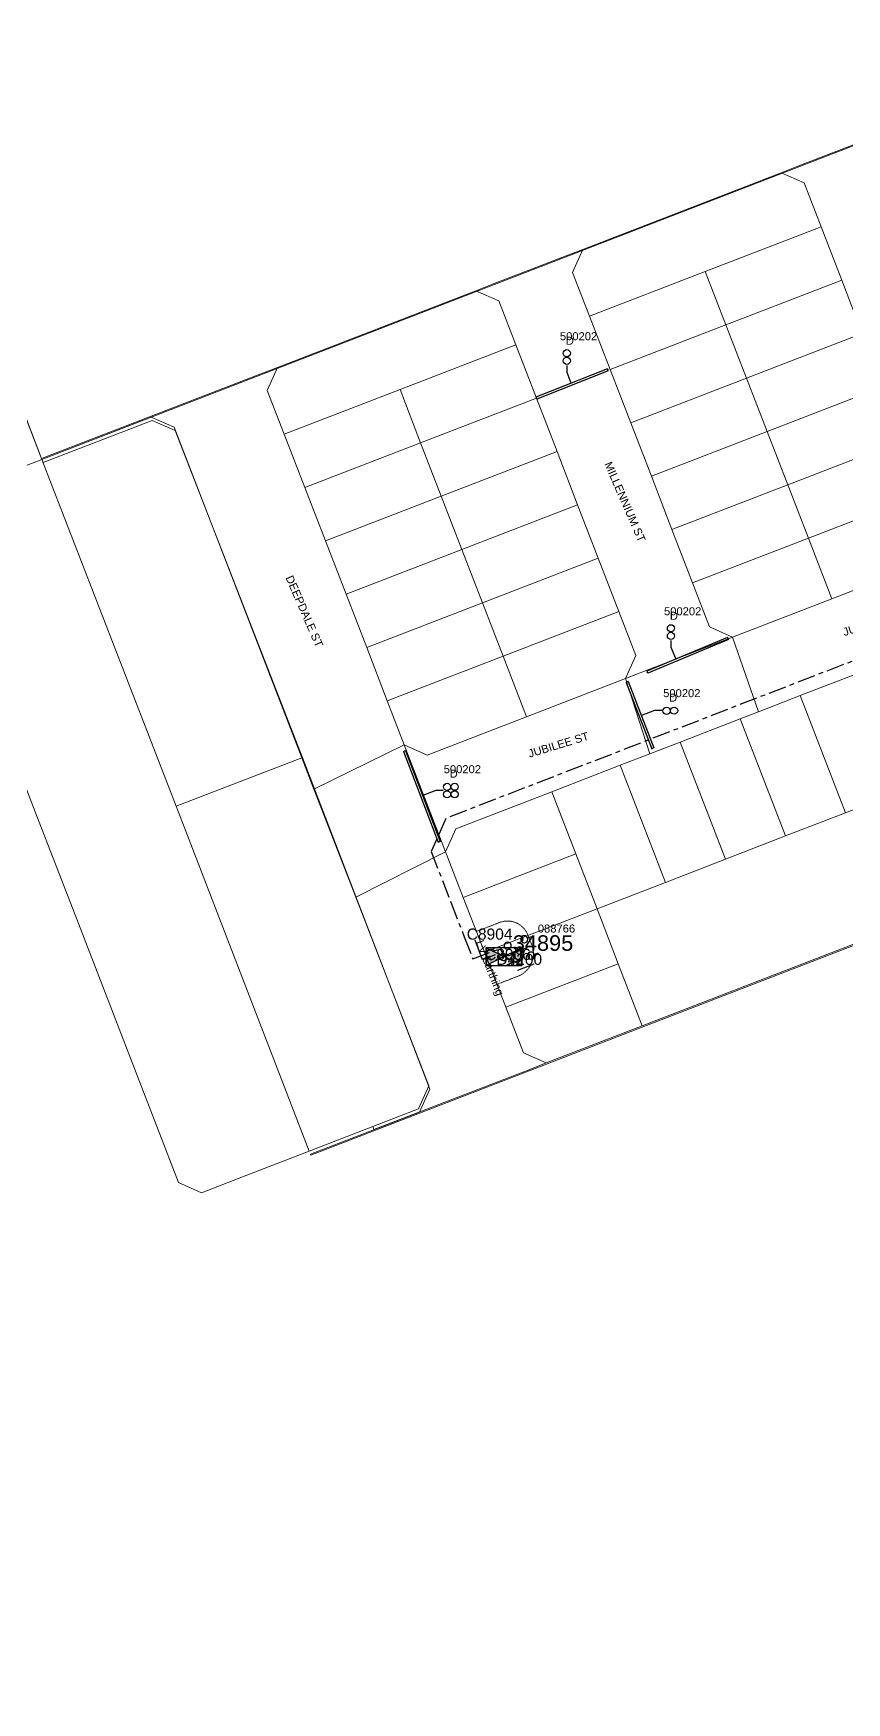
# Model space of a CAD drawing. Header units: metres. Extents: x 0 to 311631, y 0 to 6270612.
# Drawn here: x 310822.9 to 311006, y 6269730.5 to 6270106.1 of the extents above; entities that cross this region are included whole.
import ezdxf
from ezdxf import colors
from ezdxf.entities.mleader import LeaderData, LeaderLine
from ezdxf.enums import TextEntityAlignment as Align
from ezdxf.math import Vec2, Vec3

# ---------------------------------------------------------------- set-up
doc = ezdxf.new("R2010")
doc.units = ezdxf.units.M
for name, pattern in [('Cable Exist UG', [7, 4, -1, 1, -1]), ('DASHED', [19.05, 12.7, -6.35]), ('HIDDEN2', [0.1875, 0.125, -0.0625])]:
    doc.linetypes.add(name, pattern=pattern)
doc.layers.get('0').update_dxf_attribs({"color": 6})
for name, color, linetype, lineweight in [('Cadastre Developer_SP_NEW', 92, 'Continuous', 15), ('Cadastre Land Parcels_SP_EXT', 118, 'Continuous', 15), ('Cadastre Other Property_SP_EXT', 138, 'DASHED', 15), ('Cadastre Roads_SP_EXT', 218, 'Continuous', 15), ('Mains_HV_EXT', 13, 'Continuous', 25)]:
    doc.layers.add(name, color=color, linetype=linetype, lineweight=lineweight)
for name, color, linetype in [('Duct_SP_EXT', 30, 'Continuous'), ('Equip_HV_EXT', 7, 'Continuous'), ('Notes', 7, 'Continuous'), ('Sub_SP_EXT', 7, 'Continuous')]:
    doc.layers.add(name, color=color, linetype=linetype)
doc.styles.get("Standard").update_dxf_attribs({"font": 'arial.ttf'})
doc.styles.add('SWITCH_LABEL', font='arial.ttf', dxfattribs={"height": 2})
doc.linetypes.add('Cable E UG', pattern='A,5,-0.1,["E",Standard,S=1.5,R=0,X=0,Y=-0.75],-1.45', length=6.55)

# ---------------------------------------------------------------- blocks, each defined once
blk = doc.blocks.new('SUB_PADMOUNT_EXT')
at = {"ltscale": 10}
h = blk.add_hatch(color=256, dxfattribs=at)
h.dxf.hatch_style = 1
h.paths.add_polyline_path([(4, -2), (0, 0), (4, 2)])
h.paths.add_polyline_path([(-4, -2), (-4, 2), (0, 0)])
blk.add_line((4, 2), (-4, -2))
blk.add_lwpolyline([(-4, -2), (4, -2), (4, 2), (-4, 2)], close=True)
at = {"ltscale": 10, "flags": 128}
for points in [[(-4, -2), (-4, 2), (0, 0)], [(4, -2), (0, 0), (4, 2)]]:
    blk.add_lwpolyline(points, close=True, dxfattribs=at)
at = {"flags": 8}
blk.add_attdef('ASSET_NUM', text='', height=2.5, dxfattribs=at).set_placement((0, 5), align=Align.MIDDLE_CENTER)
for tag, flags, p in [('STREET_CODE', 9, (1.5, 0)), ('OPERATING_VOLTAGE', 9, (1.5, -0.4)), ('ORIENTATION', 9, (1.5, -0.6)), ('OWNED_BY', 9, (1.5, -0.8)), ('OPERATED_BY', 9, (1.5, -1)), ('CONSTRUCTED_VOLTAGE', 9, (1.5, -1.4)), ('SECONDARY_VOLTAGE', 9, (1.5, -1.6)), ('STATE', 9, (1.5, -1.8)), ('SUBSTATION_TYPE', 9, (1.5, -2.2)), ('SUBURB', 9, (1.5, -2.8)), ('STREETNAME', 9, (1.5, -3)), ('Z', 1, (1.5, -3.6)), ('NO_PHASES', 9, (1.5, -0.2)), ('MAINTAINED_BY', 9, (1.5, -1.2)), ('PARENT', 9, (1.5, -2)), ('USAGE', 9, (1.5, -2.4)), ('LEGEND', 9, (1.5, -2.6)), ('LOCATION', 9, (1.5, -3.2)), ('NOTES', 9, (1.5, -3.4))]:
    blk.add_attdef(tag, text='', height=0.2, dxfattribs=dict(flags=flags)).set_placement(p, align=Align.MIDDLE_LEFT)
blk = doc.blocks.new('DUCT_EXT')
blk.add_circle((0, 0.8), 0.8)
at = {"flags": 1}
blk.add_attdef('Z', (0, 0), '', height=0.2, dxfattribs=at)
at = {"flags": 9}
for tag, p in [('DUCT_CODE', (0, 0)), ('XSECT_TYPE', (0, -0.2)), ('STATE', (0, -0.6)), ('FB_REFERENCE', (0, -0.4)), ('NOTES', (0, -0.8))]:
    blk.add_attdef(tag, text='', height=0.2, dxfattribs=at).set_placement(p, align=Align.MIDDLE_LEFT)
blk = doc.blocks.new('SWG_HOLEC_SU_EXT')
blk.add_line((1.8, -2), (5.8, -2))
for points in [[(1, 0), (0, 0)], [(6.6, 0), (7.6, 0)]]:
    blk.add_lwpolyline(points)
for points in [[(1.8, -0.8, 1), (1.8, 0.8, 1)], [(5.8, -0.8, 1), (5.8, 0.8, 1)]]:
    blk.add_lwpolyline(points, format="xyb", close=True)
at = {"style": 'SWITCH_LABEL', "flags": 8}
blk.add_attdef('ASSET_NUM', text='', height=2.5, rotation=179.9544, dxfattribs=at).set_placement((-2.4, 0), align=Align.MIDDLE_LEFT)
at = {"flags": 1}
blk.add_attdef('Z', (0, 0), '', height=0.2, dxfattribs=at)
at = {"flags": 9}
for tag, p in [('ACTUAL_STATUS', (0, -0.4)), ('CONSTRUCTED_VOLTAGE', (0, -0.6)), ('OPERATING_VOLTAGE', (0, -1)), ('ORIENTATION', (0, -1.2)), ('OWNED_BY', (0, -1.4)), ('STATE', (0, -1.8)), ('SWITCH_TYPE', (0, -2)), ('STREETNAME', (0, -2.6)), ('SUBURB', (0, -2.8)), ('NO_PHASES', (0, -0.8)), ('PARENT', (0, -1.6)), ('USAGE', (0, -2.2)), ('LOCATION', (0, -2.4)), ('NOTES', (0, -3))]:
    blk.add_attdef(tag, text='', height=0.2, dxfattribs=at).set_placement(p, align=Align.MIDDLE_LEFT)
at = {"style": 'SWITCH_LABEL', "flags": 9}
blk.add_attdef('STREET_CODE', text='', height=0.2, dxfattribs=at).set_placement((0, -0.2), align=Align.MIDDLE_LEFT)

msp = doc.modelspace()

# ---------------------------------------------------------------- linework, layer by layer
at = {"layer": 'Cadastre Developer_SP_NEW', "linetype": 'Continuous'}
for points in [[(310824.859, 6270010.227), (311063.777, 6270102.53), (311034.138, 6270179.239), (311023.126, 6270207.74), (311003.274, 6270259.121), (310764.382, 6270166.814), (310791.809, 6270095.77), (310824.859, 6270010.227)], [(311094.035, 6270024.247), (311065.064, 6270099.2), (311060.447, 6270101.243), (310824.859, 6270010.227), (310825.133, 6270009.507), (310849.703, 6270019.004), (310854.872, 6270016.717), (310883.578, 6269942.956), (310912.155, 6269868.528), (310909.868, 6269863.359), (310885.313, 6269853.874), (310885.396, 6269853.658), (311124.288, 6269945.944), (311094.035, 6270024.247)]]:
    msp.add_lwpolyline(points, close=True, dxfattribs=at)
at = {"layer": 'Cadastre Land Parcels_SP_EXT', "linetype": 'Continuous'}
for points in [[(310874.143, 6270029.482), (310877.871, 6270030.923), (310922.559, 6270048.188), (310926.287, 6270049.628), (310942.876, 6270056.037), (310946.603, 6270057.477), (310991.268, 6270074.733), (310994.996, 6270076.173), (311011.585, 6270082.582), (311015.312, 6270084.022), (311059.977, 6270101.277), (311063.705, 6270102.717), (311034.138, 6270179.239), (311023.126, 6270207.741), (311003.274, 6270259.121), (310764.382, 6270166.814), (310769.761, 6270152.88), (310815.377, 6270034.769), (310824.787, 6270010.414), (310874.143, 6270029.482)], [(310974.196, 6270052.501), (311000.252, 6270062.566), (310996.435, 6270072.444), (310991.268, 6270074.733), (310946.603, 6270057.477), (310944.317, 6270052.308), (310948.134, 6270042.431), (310974.196, 6270052.501)], [(311004.891, 6270050.564), (311000.252, 6270062.566), (310974.196, 6270052.501), (310978.835, 6270040.497), (311004.891, 6270050.564)], [(310978.835, 6270040.497), (310974.196, 6270052.501), (310948.134, 6270042.431), (310952.773, 6270030.428), (310978.835, 6270040.497)], [(310905.473, 6270025.949), (310931.541, 6270036.02), (310927.725, 6270045.898), (310922.559, 6270048.188), (310877.871, 6270030.923), (310875.587, 6270025.756), (310879.405, 6270015.878), (310905.473, 6270025.949)], [(311009.529, 6270038.561), (311004.891, 6270050.564), (310978.835, 6270040.497), (310983.473, 6270028.495), (311009.529, 6270038.561)], [(310983.473, 6270028.495), (310978.835, 6270040.497), (310952.773, 6270030.428), (310957.412, 6270018.426), (310983.473, 6270028.495)], [(311014.168, 6270026.558), (311009.529, 6270038.561), (310983.473, 6270028.495), (310988.112, 6270016.492), (311014.168, 6270026.558)], [(310936.178, 6270024.017), (310931.541, 6270036.02), (310905.473, 6270025.949), (310910.111, 6270013.946), (310936.178, 6270024.017)], [(310910.111, 6270013.946), (310905.473, 6270025.949), (310879.405, 6270015.878), (310884.044, 6270003.875), (310910.111, 6270013.946)], [(310988.112, 6270016.492), (310983.473, 6270028.495), (310957.412, 6270018.426), (310962.051, 6270006.423), (310988.112, 6270016.492)], [(311018.806, 6270014.555), (311014.168, 6270026.558), (310988.112, 6270016.492), (310992.749, 6270004.49), (311018.806, 6270014.555)], [(310940.814, 6270012.014), (310936.178, 6270024.017), (310910.111, 6270013.946), (310914.749, 6270001.943), (310940.814, 6270012.014)], [(310883.38, 6269943.085), (310854.619, 6270017.443), (310849.448, 6270019.727), (310824.859, 6270010.227), (310855.073, 6269932.165), (310883.38, 6269943.085)], [(310992.749, 6270004.49), (310988.112, 6270016.492), (310962.051, 6270006.423), (310966.688, 6269994.42), (310992.749, 6270004.49)], [(311023.444, 6270002.553), (311018.806, 6270014.555), (310992.749, 6270004.49), (310997.387, 6269992.488), (311023.444, 6270002.553)], [(310914.749, 6270001.943), (310910.111, 6270013.946), (310884.044, 6270003.875), (310888.684, 6269991.873), (310914.749, 6270001.943)], [(310945.452, 6270000.009), (310940.814, 6270012.014), (310914.749, 6270001.943), (310919.387, 6269989.94), (310945.452, 6270000.009)], [(310870.605, 6269849.014), (310885.036, 6269854.59), (310855.578, 6269930.86), (310855.073, 6269932.165), (310824.859, 6270010.227), (310811.176, 6270004.941), (310800.602, 6270000.855), (310798.312, 6269995.686), (310823.341, 6269930.952), (310832.694, 6269906.762), (310855.607, 6269847.503), (310860.779, 6269845.217), (310870.605, 6269849.014)], [(310997.387, 6269992.488), (310992.749, 6270004.49), (310966.688, 6269994.42), (310971.327, 6269982.417), (310997.387, 6269992.488)], [(310919.387, 6269989.94), (310914.749, 6270001.943), (310888.684, 6269991.873), (310893.323, 6269979.872), (310919.387, 6269989.94)], [(310950.088, 6269988.007), (310945.452, 6270000.009), (310919.387, 6269989.94), (310924.025, 6269977.938), (310950.088, 6269988.007)], [(311024.975, 6269987.508), (311027.261, 6269992.675), (311023.444, 6270002.553), (310997.387, 6269992.488), (311002.646, 6269978.881), (311024.975, 6269987.508)], [(311002.646, 6269978.881), (310997.387, 6269992.488), (310971.327, 6269982.417), (310975.144, 6269972.541), (310980.311, 6269970.252), (311002.646, 6269978.881)], [(310924.025, 6269977.938), (310919.387, 6269989.94), (310893.323, 6269979.872), (310897.964, 6269967.87), (310924.025, 6269977.938)], [(310954.724, 6269976.004), (310950.088, 6269988.007), (310924.025, 6269977.938), (310928.664, 6269965.937), (310954.724, 6269976.004)], [(310928.663, 6269965.938), (310924.025, 6269977.938), (310897.964, 6269967.87), (310902.603, 6269955.868), (310928.663, 6269965.938)], [(310956.254, 6269960.959), (310958.541, 6269966.126), (310954.724, 6269976.004), (310928.664, 6269965.937), (310933.923, 6269952.332), (310956.254, 6269960.959)], [(310933.923, 6269952.332), (310928.663, 6269965.938), (310902.603, 6269955.868), (310906.421, 6269945.992), (310911.59, 6269943.706), (310933.923, 6269952.332)], [(311098.861, 6269936.41), (311093.451, 6269950.406), (311088.678, 6269962.758), (311073.3, 6269956.817), (311059.787, 6269951.597), (311046.275, 6269946.377), (311032.761, 6269941.157), (311019.248, 6269935.936), (311005.735, 6269930.716), (310992.222, 6269925.496), (310978.709, 6269920.276), (310965.197, 6269915.055), (310949.819, 6269909.115), (310954.594, 6269896.764), (310960.003, 6269882.768), (311098.861, 6269936.41)], [(311019.248, 6269935.936), (311009.066, 6269962.284), (310995.552, 6269957.065), (311005.735, 6269930.716), (311019.248, 6269935.936)], [(311005.735, 6269930.716), (310995.552, 6269957.065), (310986.187, 6269953.447), (310982.039, 6269951.844), (310992.222, 6269925.496), (311005.735, 6269930.716)], [(310992.222, 6269925.496), (310982.039, 6269951.844), (310968.526, 6269946.624), (310978.709, 6269920.276), (310992.222, 6269925.496)], [(310978.709, 6269920.276), (310968.526, 6269946.624), (310961.723, 6269943.995), (310955.013, 6269941.403), (310965.197, 6269915.055), (310978.709, 6269920.276)], [(310909.649, 6269864.087), (310911.938, 6269869.256), (310895.501, 6269911.75), (310886.097, 6269936.06), (310883.38, 6269943.085), (310855.073, 6269932.165), (310855.578, 6269930.86), (310885.036, 6269854.59), (310899.315, 6269860.1), (310909.649, 6269864.087)], [(310965.197, 6269915.055), (310955.013, 6269941.403), (310939.637, 6269935.463), (310945.046, 6269921.467), (310949.819, 6269909.115), (310965.197, 6269915.055)], [(310945.046, 6269921.467), (310939.637, 6269935.463), (310918.024, 6269927.113), (310915.74, 6269921.946), (310919.712, 6269911.678), (310945.046, 6269921.467)], [(310949.819, 6269909.115), (310945.046, 6269921.467), (310919.712, 6269911.678), (310924.488, 6269899.329), (310949.819, 6269909.115)], [(310954.594, 6269896.764), (310949.819, 6269909.115), (310924.488, 6269899.329), (310929.265, 6269886.979), (310954.594, 6269896.764)], [(310960.003, 6269882.768), (310954.594, 6269896.764), (310929.265, 6269886.979), (310933.237, 6269876.712), (310938.405, 6269874.425), (310960.003, 6269882.768)]]:
    msp.add_lwpolyline(points, close=True, dxfattribs=at)
at = {"layer": 'Cadastre Other Property_SP_EXT', "linetype": 'HIDDEN2'}
msp.add_lwpolyline([(310922.675, 6269904.014), (310927.288, 6269892.112), (310932.419, 6269894.093), (310932.419, 6269894.093, 0.3624156), (310935.288, 6269900.561), (310935.288, 6269900.561), (310934.29, 6269903.131), (310934.29, 6269903.131, 0.4240287), (310927.815, 6269905.999), (310927.815, 6269905.999), (310922.675, 6269904.014)], format="xyb", close=True, dxfattribs=at)
at = {"layer": 'Cadastre Roads_SP_EXT', "linetype": 'Continuous'}
for points in [[(311049.021, 6269996.796), (311043.853, 6269999.084), (311040.036, 6270008.962), (311035.397, 6270020.964), (311030.759, 6270032.967), (311026.121, 6270044.97), (311021.482, 6270056.973), (311016.843, 6270068.977), (311013.026, 6270078.854), (311015.312, 6270084.022), (311011.585, 6270082.582), (310994.996, 6270076.173), (310991.268, 6270074.733), (310996.435, 6270072.444), (311000.252, 6270062.566), (311004.891, 6270050.564), (311009.529, 6270038.561), (311014.168, 6270026.558), (311018.806, 6270014.555), (311023.444, 6270002.553), (311027.261, 6269992.675), (311024.975, 6269987.508), (311049.021, 6269996.796)], [(310980.311, 6269970.252), (310975.144, 6269972.541), (310971.327, 6269982.417), (310966.688, 6269994.42), (310962.051, 6270006.423), (310957.412, 6270018.426), (310952.773, 6270030.428), (310948.134, 6270042.431), (310944.317, 6270052.308), (310946.603, 6270057.477), (310942.876, 6270056.037), (310926.287, 6270049.628), (310922.559, 6270048.188), (310927.725, 6270045.898), (310931.541, 6270036.02), (310936.178, 6270024.017), (310940.814, 6270012.014), (310945.452, 6270000.01), (310950.088, 6269988.007), (310954.724, 6269976.004), (310958.541, 6269966.126), (310956.254, 6269960.959), (310980.311, 6269970.252)], [(310875.587, 6270025.756), (310877.871, 6270030.923), (310874.143, 6270029.482), (310824.787, 6270010.414), (310824.859, 6270010.227), (310849.448, 6270019.727), (310854.619, 6270017.443), (310883.38, 6269943.085), (310886.097, 6269936.06), (310906.421, 6269945.992), (310902.603, 6269955.868), (310897.964, 6269967.87), (310893.323, 6269979.872), (310888.684, 6269991.873), (310884.044, 6270003.875), (310879.405, 6270015.878), (310875.587, 6270025.756)], [(310995.552, 6269957.065), (311009.066, 6269962.284), (311022.579, 6269967.506), (311030.52, 6269970.573), (311024.975, 6269987.508), (311002.646, 6269978.881), (310980.311, 6269970.252), (310986.187, 6269953.447), (310995.552, 6269957.065)], [(310956.254, 6269960.959), (310933.923, 6269952.332), (310911.59, 6269943.706), (310906.421, 6269945.992), (310915.74, 6269921.946), (310918.024, 6269927.113), (310939.637, 6269935.463), (310955.013, 6269941.403), (310961.723, 6269943.995), (310956.254, 6269960.959)], [(310934.677, 6269872.985), (310938.405, 6269874.425), (310933.237, 6269876.712), (310929.265, 6269886.979), (310924.488, 6269899.329), (310919.712, 6269911.678), (310915.74, 6269921.946), (310895.501, 6269911.75), (310911.938, 6269869.256), (310909.649, 6269864.087), (310899.316, 6269860.1), (310899.558, 6269859.417), (310934.677, 6269872.985)]]:
    msp.add_lwpolyline(points, close=True, dxfattribs=at)
at = {"layer": 'Duct_SP_EXT'}
for p, q in [((310952.156, 6270030.604), (310936.079, 6270024.24)), ((310952.332, 6270030.158), (310936.255, 6270023.794)), ((310952.156, 6270030.604), (310952.244, 6270030.381)), ((310952.332, 6270030.158), (310952.244, 6270030.381)), ((310936.079, 6270024.24), (310936.167, 6270024.017)), ((310936.255, 6270023.794), (310936.167, 6270024.017)), ((310979.202, 6269970.12), (310961.05, 6269962.584)), ((310979.386, 6269969.676), (310961.234, 6269962.14)), ((310979.202, 6269970.12), (310979.294, 6269969.898)), ((310979.386, 6269969.676), (310979.294, 6269969.898)), ((310961.05, 6269962.584), (310961.142, 6269962.362)), ((310961.234, 6269962.14), (310961.142, 6269962.362)), ((310956.401, 6269960.053), (310956.625, 6269960.14)), ((310956.401, 6269960.053), (310962.169, 6269945.128)), ((310956.849, 6269960.226), (310956.625, 6269960.14)), ((310956.849, 6269960.226), (310962.617, 6269945.301)), ((310906.228, 6269944.495), (310906.452, 6269944.581)), ((310906.228, 6269944.495), (310914.022, 6269924.085)), ((310906.676, 6269944.667), (310906.452, 6269944.581)), ((310906.676, 6269944.667), (310914.47, 6269924.257)), ((310962.169, 6269945.128), (310962.393, 6269945.215)), ((310962.617, 6269945.301), (310962.393, 6269945.215)), ((310914.022, 6269924.085), (310914.246, 6269924.171)), ((310914.47, 6269924.257), (310914.246, 6269924.171))]:
    msp.add_line(p, q, dxfattribs=at)
for points in [[(310943.02, 6270031.343), (310943.02, 6270029.854), (310943.897, 6270027.425)], [(310966.46, 6269969.452), (310966.46, 6269967.964), (310967.501, 6269965.472)], [(310964.399, 6269953.751), (310962.778, 6269953.751), (310959.824, 6269952.635)], [(310915.159, 6269935.744), (310913.537, 6269935.744), (310910.583, 6269934.627)]]:
    msp.add_lwpolyline(points, dxfattribs=at)
at = {"layer": 'Mains_HV_EXT', "linetype": 'Cable Exist UG'}
msp.add_lwpolyline([(311072.699, 6270009.38), (311070.748, 6270008.684), (311070.748, 6270008.684), (311073.601, 6270001.364), (311073.601, 6270001.364), (311077.119, 6269991.814), (311077.119, 6269991.814), (310915.796, 6269929.46), (310913.537, 6269924.355), (310913.537, 6269924.355), (310912.501, 6269922.014), (310916.921, 6269910.577), (310919.937, 6269902.774), (310919.937, 6269902.774), (310921.844, 6269897.839), (310928.034, 6269900.168), (310928.869, 6269898.353)], dxfattribs=at)
at = {"layer": 'Mains_HV_EXT', "linetype": 'Cable E UG'}
msp.add_lwpolyline([(310926.895, 6269898.758), (310924.074, 6269897.616), (310922.352, 6269902.071)], dxfattribs=at)

# ---------------------------------------------------------------- block references
at = {"layer": 'Duct_SP_EXT'}
for p, rotation in [((310942.218, 6270034.12), 269.9999999999998), ((310942.218, 6270032.411), 269.9999999999998), ((310965.657, 6269972.23), 269.9999999999998), ((310965.657, 6269970.52), 269.9999999999998), ((310965.468, 6269952.853), 359.9900695452296), ((310967.178, 6269952.879), 359.9900695452296), ((310916.064, 6269935.745), 359.9900695452296), ((310916.064, 6269934.069), 359.9900695452296), ((310917.773, 6269935.771), 359.9900695452296), ((310917.773, 6269934.069), 359.9900695452296)]:
    msp.add_blockref('DUCT_EXT', p, dxfattribs=dict(at, rotation=rotation))
at = {"layer": 'Equip_HV_EXT'}
ref = msp.add_blockref('SWG_HOLEC_SU_EXT', (310928.034, 6269900.168), dxfattribs=dict(at, rotation=21.12815553898882))
ref.add_attrib('ASSET_NUM', 'C8904', dxfattribs={"layer": '0', "height": 2.5, "style": 'SWITCH_LABEL'}).set_placement((310925.635, 6269901.418), align=Align.BOTTOM_CENTER)
ref = msp.add_blockref('SWG_HOLEC_SU_EXT', (310927.018, 6269897.595), dxfattribs=dict(at, rotation=21.50489126303066))
ref.add_attrib('ASSET_NUM', 'C8906', dxfattribs={"layer": '0', "height": 2.5, "style": 'SWITCH_LABEL'}).set_placement((310924.619, 6269898.845), align=Align.MIDDLE_LEFT)
ref = msp.add_blockref('SWG_HOLEC_SU_EXT', (310929.566, 6269896.493), dxfattribs=dict(at, rotation=21.12815553898882))
ref.add_attrib('ASSET_NUM', 'D4200', dxfattribs={"layer": '0', "height": 2.5, "style": 'SWITCH_LABEL'}).set_placement((310927.167, 6269897.743), align=Align.MIDDLE_LEFT)
at = {"layer": 'Sub_SP_EXT'}
ref = msp.add_blockref('SUB_PADMOUNT_EXT', (310928.869, 6269898.353), dxfattribs=at)
ref.add_attrib('ASSET_NUM', '34895', dxfattribs={"layer": '0', "height": 3.5}).set_placement((310930.869, 6269898.603), align=Align.BOTTOM_LEFT)

# ---------------------------------------------------------------- texts
at = {"layer": 'Cadastre Other Property_SP_EXT'}
msp.add_text('088766', height=1.8, dxfattribs=at).set_placement((310936.495, 6269903.769))
at = {"layer": 'Cadastre Roads_SP_EXT'}
for s, rotation, p in [('MILLENNIUM ST', 293.51734, (310951.433, 6270009.213)), ('DEEPDALE ST', 293.54527, (310879.66, 6269983.625)), ('JUBILEE ST', 16.9169, (311005.495, 6269970.455)), ('JUBILEE ST', 16.91067, (310934.634, 6269943.1))]:
    msp.add_text(s, height=1.8, rotation=rotation, dxfattribs=at).set_placement(p)
at = {"layer": 'Duct_SP_EXT'}
for s, p in [('500202', (310941.461, 6270037.043)), ('D', (310942.787, 6270036.026)), ('500202', (310964.901, 6269975.153)), ('D', (310966.226, 6269974.136)), ('500202', (310964.71, 6269956.733)), ('D', (310966.036, 6269955.715)), ('500202', (310915.306, 6269939.625)), ('D', (310916.631, 6269938.607))]:
    msp.add_text(s, height=1.8, dxfattribs=at).set_placement(p)
at = {"layer": 'Mains_HV_EXT'}
msp.add_text('LV Earthing', height=1.8, rotation=291.12831, dxfattribs=at).set_placement((310922.525, 6269901.624))

# ---------------------------------------------------------------- next in the draw order: leaders
at = {"layer": 'Notes'}
ml = msp.add_multileader_mtext('Standard', dxfattribs=at)
ml.set_content('{\\C7;CONSTRUCTED UNDER URS16550}', color=256)
ml.set_leader_properties()
ml.build(insert=Vec2(0, 0))
ml.multileader.update_dxf_attribs({"leader_type": 2, "has_text_frame": 1, "text_left_attachment_type": 2, "text_right_attachment_type": 2, "dogleg_length": 0.01, "arrow_head_size": 2.5})
ctx = ml.context
ctx.base_point, ctx.char_height, ctx.arrow_head_size, ctx.landing_gap_size, ctx.plane_origin, ctx.plane_x_axis, ctx.plane_y_axis = Vec3(311050, 6270094.403), 1.8, 2.5, 1, Vec3(311510.716, 6268774.767), Vec3(0.3604581, -0.9327754), Vec3(0.9327754, 0.3604581)
ctx.left_attachment, ctx.right_attachment, ctx.text_align_type = 2, 2, 1
notes = []
notes.append((ctx, [(0, (0, 0, 0), (0, 0), (1, 0), 1, [])]))
ctx.mtext.insert, ctx.mtext.text_direction, ctx.mtext.rotation, ctx.mtext.width, ctx.mtext.alignment, ctx.mtext.flow_direction = Vec3(311056.54, 6270084.267), Vec3(0.3604581, -0.9327754), 5.081148, 23.5182, 2, 5
ctx.mtext.has_bg_fill, ctx.mtext.bg_color, ctx.mtext.bg_scale_factor, ctx.mtext.bg_transparency, ctx.mtext.use_window_bg_color = 1, -1073741824, 2, 0, 1
for ctx, leaders in notes:
    for number, flags, end, landing, length, lines in leaders:
        leader = LeaderData()
        leader.index, (leader.has_last_leader_line, leader.has_dogleg_vector, leader.attachment_direction) = number, flags
        leader.last_leader_point, leader.dogleg_vector, leader.dogleg_length = Vec3(end), Vec3(landing), length
        for number, points, colour, breaks in lines:
            line = LeaderLine()
            line.index, line.vertices, line.color, line.breaks = number, Vec3.list(points), colors.encode_raw_color(colour), breaks
            leader.lines.append(line)
        ctx.leaders.append(leader)

# ---------------------------------------------------------------- next in the draw order: leaders
at = {"layer": 'Cadastre Developer_SP_NEW'}
ml = msp.add_multileader_mtext('Standard', dxfattribs=at)
ml.set_content('{\\C7;CONSTRUCTED UNDER URS18697}', color=256)
ml.set_leader_properties()
ml.build(insert=Vec2(0, 0))
ml.multileader.update_dxf_attribs({"leader_type": 2, "has_text_frame": 1, "text_left_attachment_type": 2, "text_right_attachment_type": 2, "dogleg_length": 0.01, "arrow_head_size": 2.5})
ctx = ml.context
ctx.base_point, ctx.char_height, ctx.arrow_head_size, ctx.landing_gap_size, ctx.plane_origin, ctx.plane_x_axis, ctx.plane_y_axis = Vec3(311107.02, 6270147.183), 1.8, 2.5, 1, Vec3(312440.418, 6270586.164), Vec3(0.9328226, 0.3603358), Vec3(-0.3603358, 0.9328226)
ctx.left_attachment, ctx.right_attachment, ctx.text_align_type = 2, 2, 1
notes = []
notes.append((ctx, [(0, (0, 0, 0), (0, 0), (1, 0), 1, [])]))
ctx.mtext.insert, ctx.mtext.text_direction, ctx.mtext.rotation, ctx.mtext.width, ctx.mtext.defined_height, ctx.mtext.alignment, ctx.mtext.flow_direction = Vec3(311127.057, 6270155.921), Vec3(0.9328226, 0.3603358), 0.3686279, 65.08133, 51.825, 2, 5
ctx.mtext.has_bg_fill, ctx.mtext.bg_color, ctx.mtext.bg_scale_factor, ctx.mtext.bg_transparency, ctx.mtext.use_window_bg_color = 1, -1073741824, 2, 0, 1
for ctx, leaders in notes:
    for number, flags, end, landing, length, lines in leaders:
        leader = LeaderData()
        leader.index, (leader.has_last_leader_line, leader.has_dogleg_vector, leader.attachment_direction) = number, flags
        leader.last_leader_point, leader.dogleg_vector, leader.dogleg_length = Vec3(end), Vec3(landing), length
        for number, points, colour, breaks in lines:
            line = LeaderLine()
            line.index, line.vertices, line.color, line.breaks = number, Vec3.list(points), colors.encode_raw_color(colour), breaks
            leader.lines.append(line)
        ctx.leaders.append(leader)

doc.saveas('drawing.dxf')
